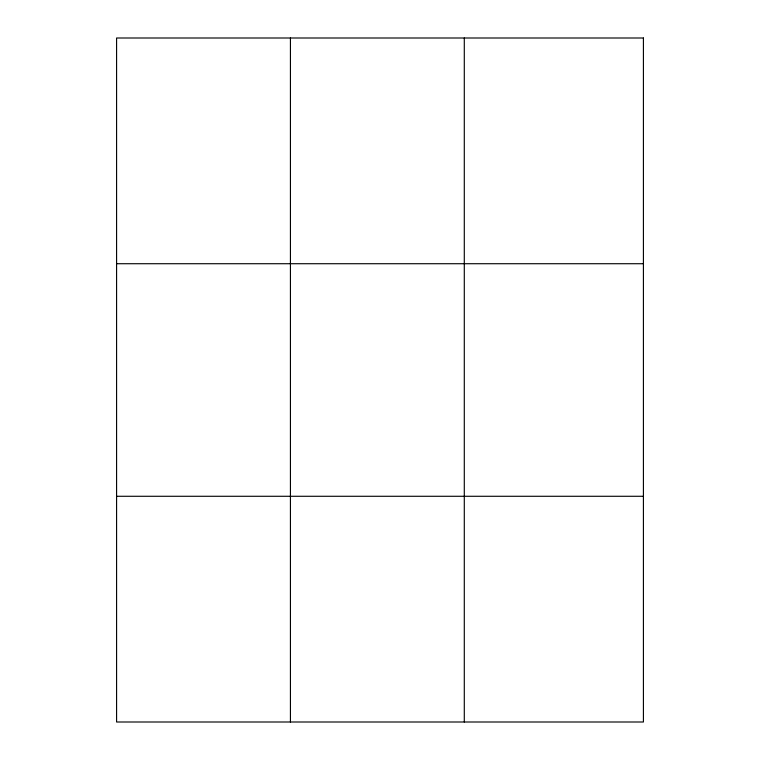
<?xml version="1.0" encoding="UTF-8"?>
<svg xmlns="http://www.w3.org/2000/svg" width="760" height="760" viewBox="0 0 760 760"><rect width="100%" height="100%" fill="white"/><g stroke="black" fill="none" stroke-linecap="round" stroke-linejoin="round"><path stroke-width="1.14" d="M290.434 38L290.434 722M464.293 38L464.293 722M116.584 263.72L643.416 263.72M116.584 496.28L643.416 496.28M643.416 38L643.416 722L116.584 722L116.584 38L643.416 38"/></g></svg>
